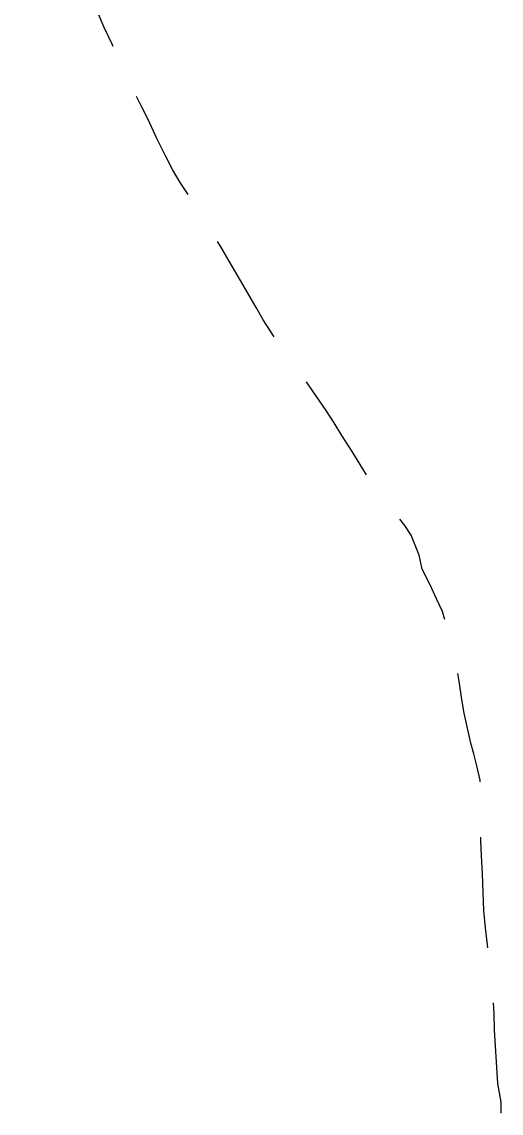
# Model space of a CAD drawing. Extents: x 634962 to 644935, y 5969185 to 5972988.
# Drawn here: x 643249.2 to 643276.2, y 5970108.8 to 5970170.4 of the extents above; entities that cross this region are included whole.
import ezdxf

# ---------------------------------------------------------------- set-up
doc = ezdxf.new("R2010")
doc.units = 0
doc.header["$LTSCALE"] = 5
doc.linetypes.add('UG_PIPE', pattern=[1.875, 1.25, -0.625])
doc.layers.add('AS-PIPE-UG', color=44, linetype='UG_PIPE')

msp = doc.modelspace()

# ---------------------------------------------------------------- linework, layer by layer
at = {"layer": 'AS-PIPE-UG', "flags": 128}
msp.add_lwpolyline([(643276.222, 5970108.828), (643276.223, 5970109.453), (643276.043, 5970110.501), (643275.847, 5970113.52), (643275.821, 5970114.452), (643275.766, 5970115.31), (643275.699, 5970116.119), (643275.582, 5970117.263), (643275.448, 5970118.318), (643275.346, 5970119.286), (643275.251, 5970120.258), (643275.209, 5970121.284), (643275.168, 5970122.342), (643275.12, 5970123.35), (643275.081, 5970124.192), (643275.056, 5970125.014), (643275.12, 5970126.82), (643275.036, 5970127.608), (643274.857, 5970128.415), (643274.681, 5970129.09), (643274.522, 5970129.698), (643274.138, 5970131.391), (643274.014, 5970132.153), (643273.861, 5970133.192), (643273.703, 5970134.037), (643273.538, 5970134.865), (643273.338, 5970135.649), (643272.908, 5970137.12), (643272.576, 5970137.838), (643272.216, 5970138.622), (643271.778, 5970139.522), (643271.602, 5970140.306), (643271.141, 5970141.431), (643270.795, 5970141.973), (643270.211, 5970142.738), (643269.463, 5970143.637), (643268.93, 5970144.329), (643268.425, 5970145.168), (643267.823, 5970146.148), (643267.242, 5970147.058), (643266.802, 5970147.763), (643266.367, 5970148.464), (643265.603, 5970149.562), (643265.152, 5970150.202), (643264.535, 5970151.092), (643264.012, 5970151.818), (643263.448, 5970152.595), (643262.804, 5970153.58), (643262.412, 5970154.274), (643261.929, 5970155.113), (643261.405, 5970156.014), (643260.887, 5970156.878), (643260.393, 5970157.726), (643259.793, 5970158.695), (643259.297, 5970159.487), (643258.908, 5970160.122), (643258.132, 5970161.329), (643257.696, 5970162.063), (643257.32, 5970162.783), (643256.814, 5970163.801), (643256.314, 5970164.87), (643255.924, 5970165.649), (643255.56, 5970166.407), (643255.141, 5970167.321), (643254.72, 5970168.256), (643254.289, 5970169.132), (643253.84, 5970170.072), (643253.468, 5970170.95), (643253.142, 5970171.98), (643252.966, 5970173.445), (643252.767, 5970174.033), (643252.421, 5970174.711), (643252.101, 5970175.242), (643251.513, 5970175.89), (643250.619, 5970176.981), (643250.272, 5970177.694), (643250.028, 5970178.535), (643249.807, 5970179.558), (643249.66, 5970180.593), (643249.619, 5970181.607), (643249.669, 5970182.582), (643249.712, 5970183.64), (643249.694, 5970184.548), (643249.687, 5970185.547), (643249.656, 5970186.511), (643249.605, 5970187.438), (643249.489, 5970188.303), (643249.217, 5970189.461), (643249.201, 5970189.592)], dxfattribs=at)

doc.saveas('drawing.dxf')
